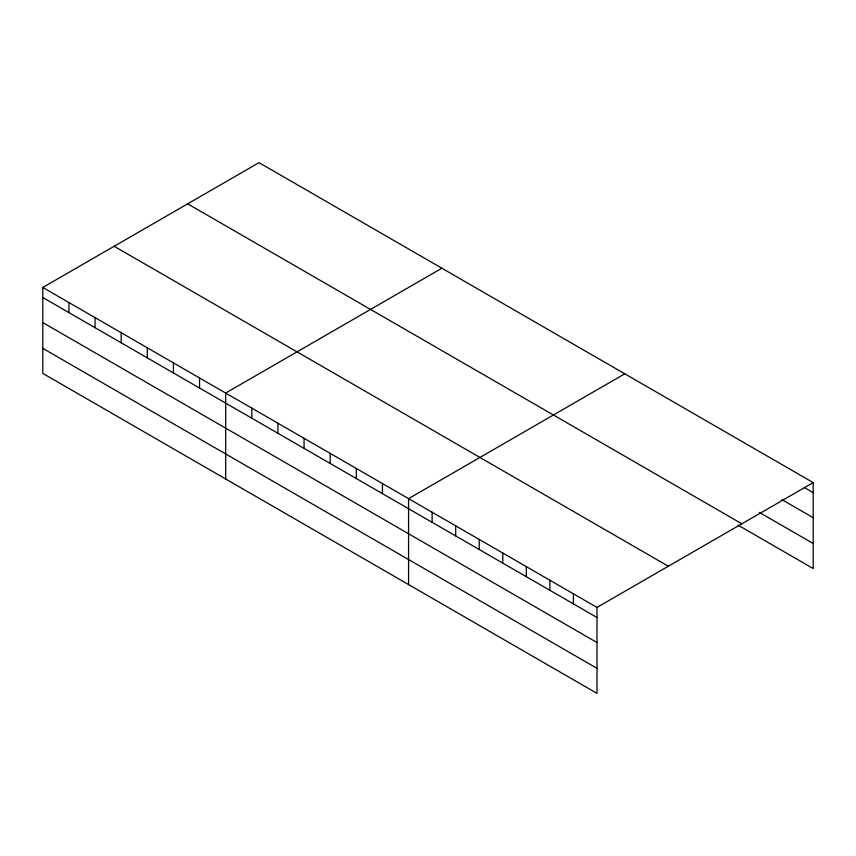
<?xml version="1.0" encoding="UTF-8"?>
<svg xmlns="http://www.w3.org/2000/svg" width="856" height="856" viewBox="0 0 856 856"><rect width="100%" height="100%" fill="white"/><g stroke="black" fill="none" stroke-linecap="round" stroke-linejoin="round"><path stroke-width="1.28" d="M42.8 287.466L596.985 607.428L596.985 693.36L42.8 373.398L42.8 287.466L259.015 162.64L813.2 482.602L813.2 568.534L738.054 525.145M441.889 268.228L225.684 393.054L225.684 478.986M624.773 373.815L408.569 498.641L408.569 584.573M596.985 607.428L813.2 482.602M804.223 487.481L813.2 492.66M781.796 499.572L813.2 517.698M759.368 512.412L813.2 543.496M187.657 203.835L741.852 523.786M114.148 246.271L668.343 566.233M42.8 297.535L596.985 617.486M42.8 322.573L596.985 642.524M42.8 348.36L596.985 668.322M573.434 593.829L573.434 603.887M549.884 580.229L549.884 590.298M526.333 566.629L526.333 576.698M502.782 553.03L502.782 563.098M479.221 539.43L479.221 549.499M455.67 525.841L455.67 535.899M432.12 512.241L432.12 522.299M382.439 483.554L382.439 493.623M356.31 468.478L356.31 478.536M330.191 453.391L330.191 463.449M304.062 438.304L304.062 448.373M277.933 423.217L277.933 433.286M251.814 408.141L251.814 418.199M199.555 377.967L199.555 388.036M173.426 362.89L173.426 372.949M147.307 347.804L147.307 357.862M121.178 332.716L121.178 342.785M95.048 317.64L95.048 327.698M68.929 302.553L68.929 312.611"/></g></svg>
